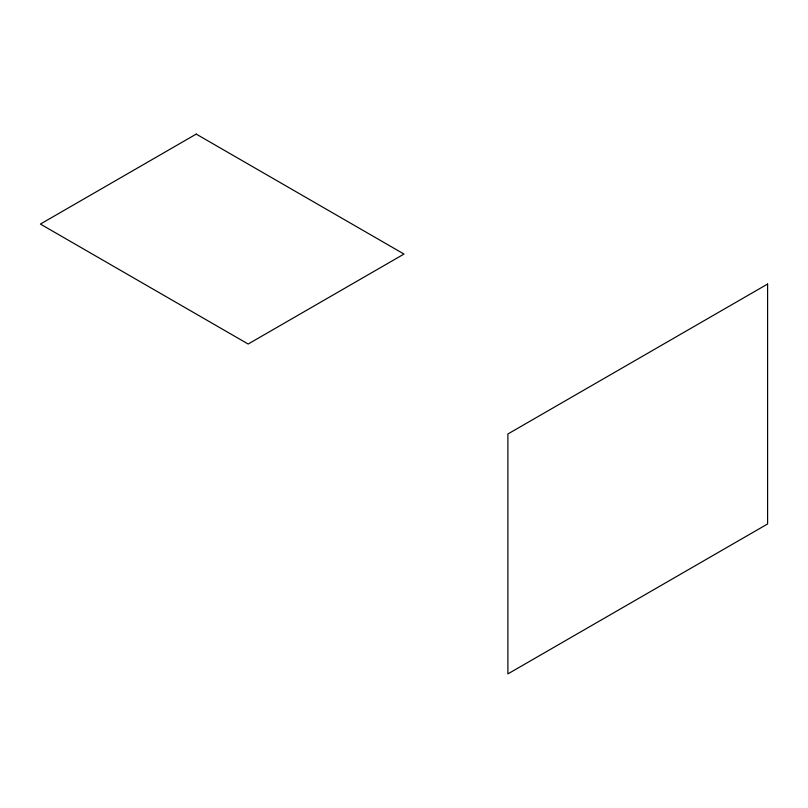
<?xml version="1.0" encoding="UTF-8"?>
<svg xmlns="http://www.w3.org/2000/svg" width="808" height="808" viewBox="0 0 808 808"><rect width="100%" height="100%" fill="white"/><g stroke="black" fill="none" stroke-linecap="round" stroke-linejoin="round"><path stroke-width="1.21" d="M196.233 134.098L40.4 224.069L248.167 344.026L404 254.055L196.233 134.098M767.6 284.042L507.889 433.987L507.889 673.902L767.6 523.958L767.6 284.042"/></g></svg>
